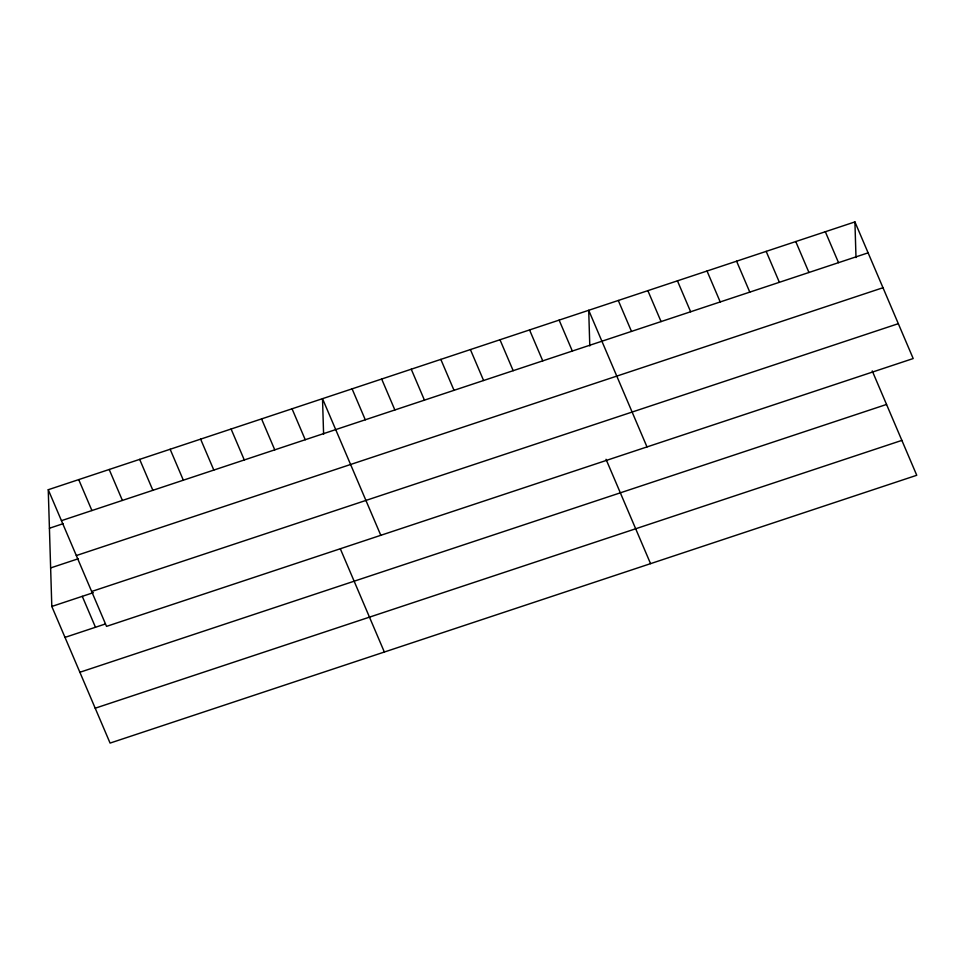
<?xml version="1.0" encoding="UTF-8"?>
<svg xmlns="http://www.w3.org/2000/svg" width="965" height="965" viewBox="0 0 965 965"><rect width="100%" height="100%" fill="white"/><g stroke="black" fill="none" stroke-linecap="round" stroke-linejoin="round"><path stroke-width="1.45" d="M48.25 489.725L854.918 221.914L913.192 358.546L106.536 626.369L48.25 489.725L51.808 606.454L110.082 743.086L916.75 475.275L872.239 370.91M61.446 520.666L868.102 252.842M49.42 528.253L63.28 523.645M76.319 555.551L882.987 287.727M50.638 567.927L78.334 558.735M91.651 591.485L898.319 323.673M51.808 606.454L93.364 592.655M65.005 637.383L105.173 624.041M79.878 672.267L886.546 404.444M95.209 708.201L901.877 440.39M825.328 231.733L838.525 262.661M795.751 241.552L808.947 272.492M766.174 251.37L779.37 282.311M736.597 261.189L749.793 292.13M707.019 271.008L720.216 301.949M677.442 280.827L690.638 311.767M647.865 290.658L661.061 321.586M618.288 300.477L631.484 331.405M646.996 446.928L588.71 310.296L589.796 345.953M559.133 320.115L572.329 351.043M606.032 459.292L650.555 563.644M529.556 329.933L542.752 360.862M499.979 339.752L513.175 370.681M470.401 349.571L483.598 380.512M440.824 359.39L454.02 390.33M411.247 369.209L424.443 400.149M381.67 379.028L394.866 409.968M352.092 388.847L365.289 419.787M380.801 535.31L322.515 398.678L323.601 434.334M292.045 408.786L305.242 439.726M340.416 549.013L384.347 652.026M261.563 418.906L274.76 449.847M231.093 429.027L244.29 459.955M200.624 439.147L213.82 470.076M170.142 449.256L183.338 480.196M139.672 459.376L152.868 490.317M109.202 469.497L122.398 500.425M78.72 479.617L91.916 510.545M82.278 596.334L95.475 627.262M854.918 221.914L856.003 257.583"/></g></svg>
